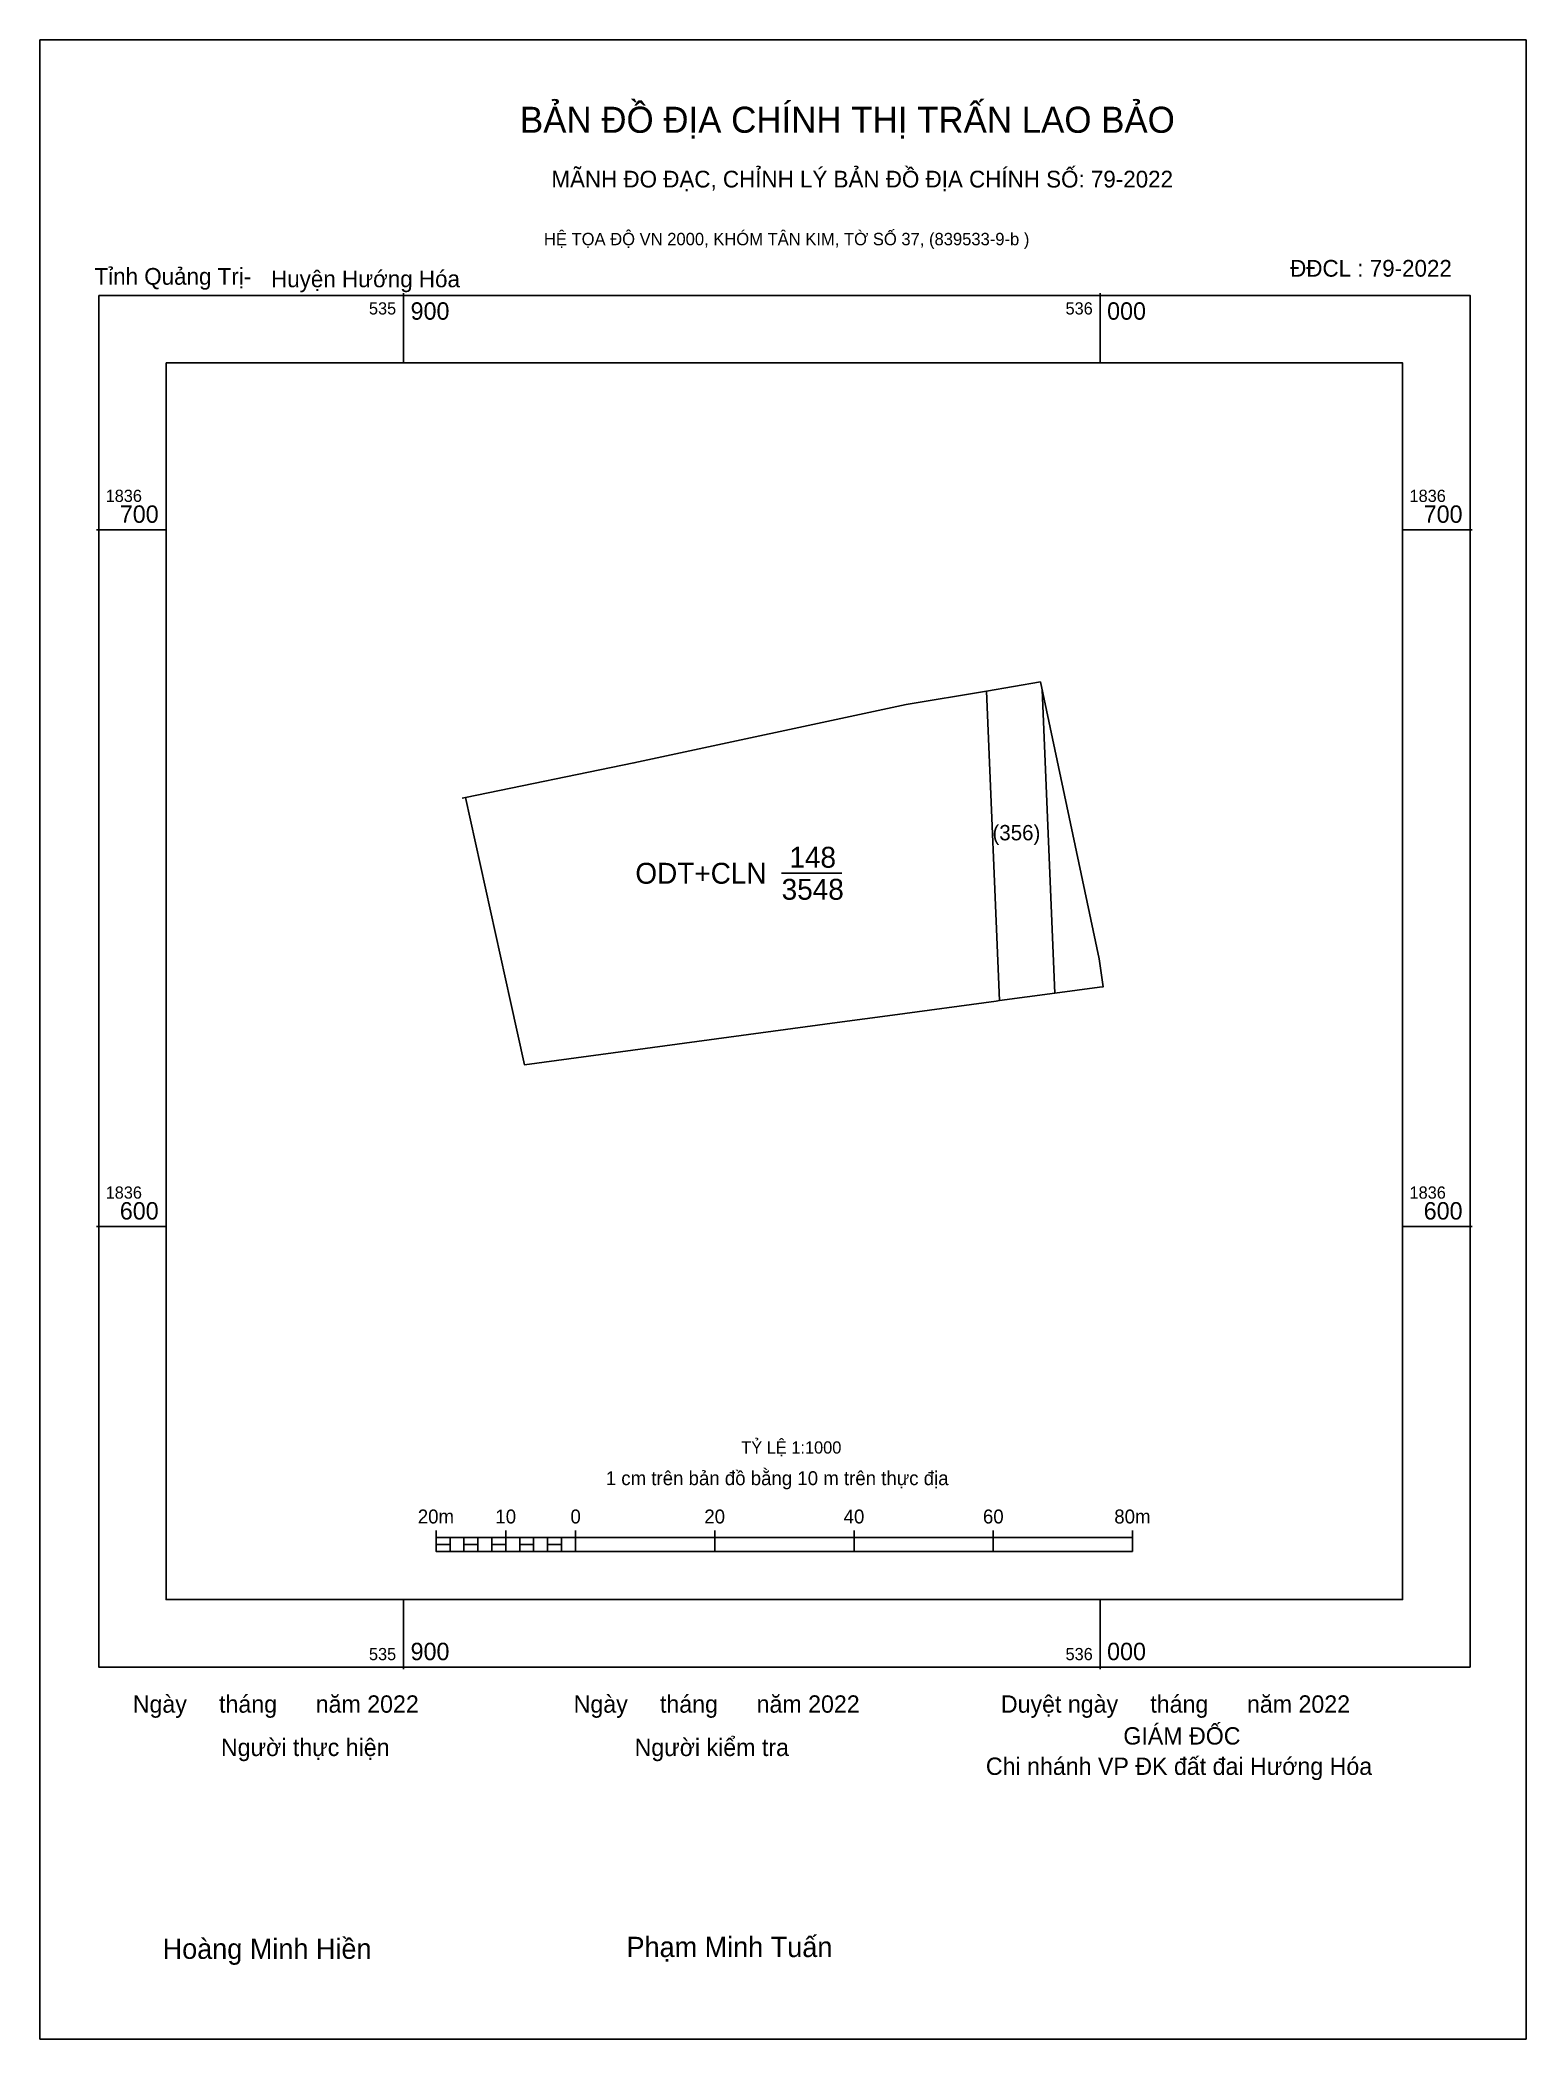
# Model space of a CAD drawing. Extents: x 535025 to 536061, y 1835530 to 1836770.
# Drawn here: x 535847.8 to 536061.1, y 1836483.4 to 1836770.3 of the extents above.
import ezdxf

# ---------------------------------------------------------------- set-up
doc = ezdxf.new("R2010")
doc.units = 0
for name, color, linetype in [('Level 10', 7, 'Continuous'), ('Level 13', 7, 'Continuous'), ('Level 15', 7, 'Continuous'), ('Level 23', 7, 'Continuous'), ('Level 27', 7, 'Continuous'), ('Level 6', 7, 'Continuous'), ('Level 62', 7, 'Continuous'), ('Level 63', 7, 'Continuous'), ('Level 9', 7, 'Continuous')]:
    doc.layers.add(name, color=color, linetype=linetype)

msp = doc.modelspace()

# ---------------------------------------------------------------- linework, layer by layer
at = {"layer": 'Level 10'}
msp.add_line((535954.27, 1836650.7), (535962.89, 1836650.7), dxfattribs=at)
msp.add_lwpolyline([(535991.45, 1836678.17), (535999.85, 1836638.41), (536000.42, 1836634.38), (535999.92, 1836634.35), (535993.5, 1836633.49), (535985.54, 1836632.42), (535985.05, 1836632.35), (535970.18, 1836630.35), (535962.25, 1836629.28), (535917.33, 1836623.23), (535915.34, 1836632.29), (535908.9, 1836661.59), (535933.05, 1836666.54), (535972.13, 1836674.91), (535983.69, 1836676.86)], close=True, dxfattribs=at)
at = {"layer": 'Level 15'}
msp.add_lwpolyline([(535847.79, 1836770.3), (536061.14, 1836770.3), (536061.14, 1836483.38), (535847.79, 1836483.38)], close=True, dxfattribs=at)
at = {"layer": 'Level 23'}
for p, q in [((535972.1, 1836674.9), (535972.13, 1836674.91)), ((535908.4, 1836661.48), (535908.9, 1836661.59))]:
    msp.add_line(p, q, dxfattribs=at)
at = {"layer": 'Level 27'}
for p, q in [((535908.9, 1836661.59), (535908.89, 1836661.59)), ((535915.34, 1836632.29), (535915.33, 1836632.29))]:
    msp.add_line(p, q, dxfattribs=at)
at = {"layer": 'Level 6'}
for points in [[(535983.69, 1836676.86), (535985.54, 1836632.42)], [(535991.69, 1836677.05), (535993.5, 1836633.49)]]:
    msp.add_lwpolyline(points, dxfattribs=at)
at = {"layer": 'Level 62'}
msp.add_lwpolyline([(535865.9, 1836723.96), (536043.42, 1836723.96), (536043.42, 1836546.45), (535865.9, 1836546.45)], close=True, dxfattribs=at)
at = {"layer": 'Level 63'}
for p, q in [((535900, 1836733.96), (535900, 1836723.96)), ((536000, 1836733.96), (536000, 1836723.96)), ((535855.9, 1836700), (535865.9, 1836700)), ((536043.42, 1836700), (536053.42, 1836700)), ((535855.9, 1836600), (535865.9, 1836600)), ((536043.42, 1836600), (536053.42, 1836600)), ((535904.66, 1836556.38), (535904.66, 1836553.38)), ((535904.66, 1836555.38), (536004.66, 1836555.38)), ((535906.66, 1836555.38), (535906.66, 1836553.38)), ((535908.66, 1836555.38), (535908.66, 1836553.38)), ((535910.66, 1836555.38), (535910.66, 1836553.38)), ((535912.66, 1836555.38), (535912.66, 1836553.38)), ((535914.66, 1836556.38), (535914.66, 1836553.38)), ((535914.66, 1836555.38), (535914.66, 1836553.38)), ((535916.66, 1836555.38), (535916.66, 1836553.38)), ((535918.66, 1836555.38), (535918.66, 1836553.38)), ((535920.66, 1836555.38), (535920.66, 1836553.38)), ((535922.66, 1836555.38), (535922.66, 1836553.38)), ((535924.66, 1836556.38), (535924.66, 1836553.38)), ((535924.66, 1836555.38), (535924.66, 1836553.38)), ((535944.66, 1836556.38), (535944.66, 1836553.38)), ((535964.66, 1836556.38), (535964.66, 1836553.38)), ((535984.66, 1836556.38), (535984.66, 1836553.38)), ((536004.66, 1836556.38), (536004.66, 1836553.38)), ((535904.66, 1836553.38), (536004.66, 1836553.38)), ((535900, 1836546.45), (535900, 1836536.45)), ((536000, 1836546.45), (536000, 1836536.45))]:
    msp.add_line(p, q, dxfattribs=at)
for points in [[(535856.22, 1836733.65), (536053.1, 1836733.65), (536053.1, 1836536.76), (535856.22, 1836536.76)], [(535904.66, 1836554.38), (535906.66, 1836554.38), (535906.66, 1836553.38), (535904.66, 1836553.38)], [(535904.66, 1836554.38), (535906.66, 1836554.38), (535906.66, 1836553.38), (535904.66, 1836553.38)], [(535908.66, 1836554.38), (535910.66, 1836554.38), (535910.66, 1836553.38), (535908.66, 1836553.38)], [(535912.66, 1836554.38), (535914.66, 1836554.38), (535914.66, 1836553.38), (535912.66, 1836553.38)], [(535916.66, 1836554.38), (535918.66, 1836554.38), (535918.66, 1836553.38), (535916.66, 1836553.38)], [(535920.66, 1836554.38), (535922.66, 1836554.38), (535922.66, 1836553.38), (535920.66, 1836553.38)]]:
    msp.add_lwpolyline(points, close=True, dxfattribs=at)

# ---------------------------------------------------------------- texts
at = {"layer": 'Level 13'}
for s, p in [('148', (535955.38, 1836651.5)), ('ODT+CLN', (535933.27, 1836649.2)), ('3548', (535954.27, 1836646.9))]:
    msp.add_text(s, height=3, dxfattribs=at).set_placement(p)
at = {"layer": 'Level 6'}
msp.add_text('TỶ LỆ 1:1000', height=1.7579, dxfattribs=at).set_placement((535948.47, 1836567.41))
at = {"layer": 'Level 63'}
for s, height, p in [('BẢN ĐỒ ĐỊA CHÍNH THỊ TRẤN LAO BẢO', 3.7437, (535916.7, 1836756.98)), ('MÃNH ĐO ĐẠC, CHỈNH LÝ BẢN ĐỒ ĐỊA CHÍNH SỐ: 79-2022', 2.4022, (535921.21, 1836749.13)), ('HỆ TỌA ĐỘ VN 2000, KHÓM TÂN KIM, TỜ SỐ 37, (839533-9-b )', 1.7782, (535920.14, 1836740.84)), ('535', 1.75, (535895.02, 1836730.9)), ('900', 2.5, (535901, 1836730.15)), ('536', 1.75, (535995.03, 1836730.9)), ('000', 2.5, (536001, 1836730.15)), ('1836', 1.75, (535857.22, 1836704)), ('700', 2.5, (535859.25, 1836701)), ('1836', 1.75, (536044.42, 1836704)), ('700', 2.5, (536046.45, 1836701)), ('1836', 1.75, (535857.22, 1836604)), ('1836', 1.75, (536044.42, 1836604)), ('600', 2.5, (535859.25, 1836601)), ('600', 2.5, (536046.45, 1836601)), ('1 cm trên bản đồ bằng 10 m trên thực địa', 2, (535929.02, 1836562.88)), ('20m', 2, (535902.03, 1836557.38)), ('10', 2, (535913.17, 1836557.38)), ('0', 2, (535923.95, 1836557.38)), ('20', 2, (535943.17, 1836557.38)), ('40', 2, (535963.17, 1836557.38)), ('60', 2, (535983.17, 1836557.38)), ('80m', 2, (536002.03, 1836557.38)), ('900', 2.5, (535901, 1836537.76)), ('000', 2.5, (536001, 1836537.76)), ('535', 1.75, (535895.02, 1836537.76)), ('536', 1.75, (535995.03, 1836537.76)), ('Ngày     tháng      năm 2022', 2.4883, (535861.11, 1836530.22)), ('Ngày     tháng      năm 2022', 2.4883, (535924.41, 1836530.22)), ('Duyệt ngày     tháng      năm 2022', 2.4883, (535985.75, 1836530.22)), ('GIÁM ĐỐC', 2.488, (536003.33, 1836525.65)), ('Người thực hiện', 2.4883, (535873.77, 1836524)), ('Người kiểm tra', 2.4883, (535933.16, 1836524)), ('Chi nhánh VP ĐK đất đai Hướng Hóa', 2.4883, (535983.59, 1836521.29)), ('Hoàng Minh Hiền', 2.9024, (535865.4, 1836494.89)), ('Phạm Minh Tuấn', 2.9024, (535932, 1836495.15))]:
    msp.add_text(s, height=height, dxfattribs=at).set_placement(p)
at = {"layer": 'Level 9'}
for s, height, p in [('Tỉnh Quảng Trị-', 2.4022, (535855.62, 1836735.17)), ('ĐĐCL : 79-2022', 2.4022, (536027.28, 1836736.33)), ('Huyện Hướng Hóa', 2.4022, (535880.97, 1836734.81)), ('(356)', 2.2, (535984.54, 1836655.43))]:
    msp.add_text(s, height=height, dxfattribs=at).set_placement(p)

doc.saveas('drawing.dxf')
